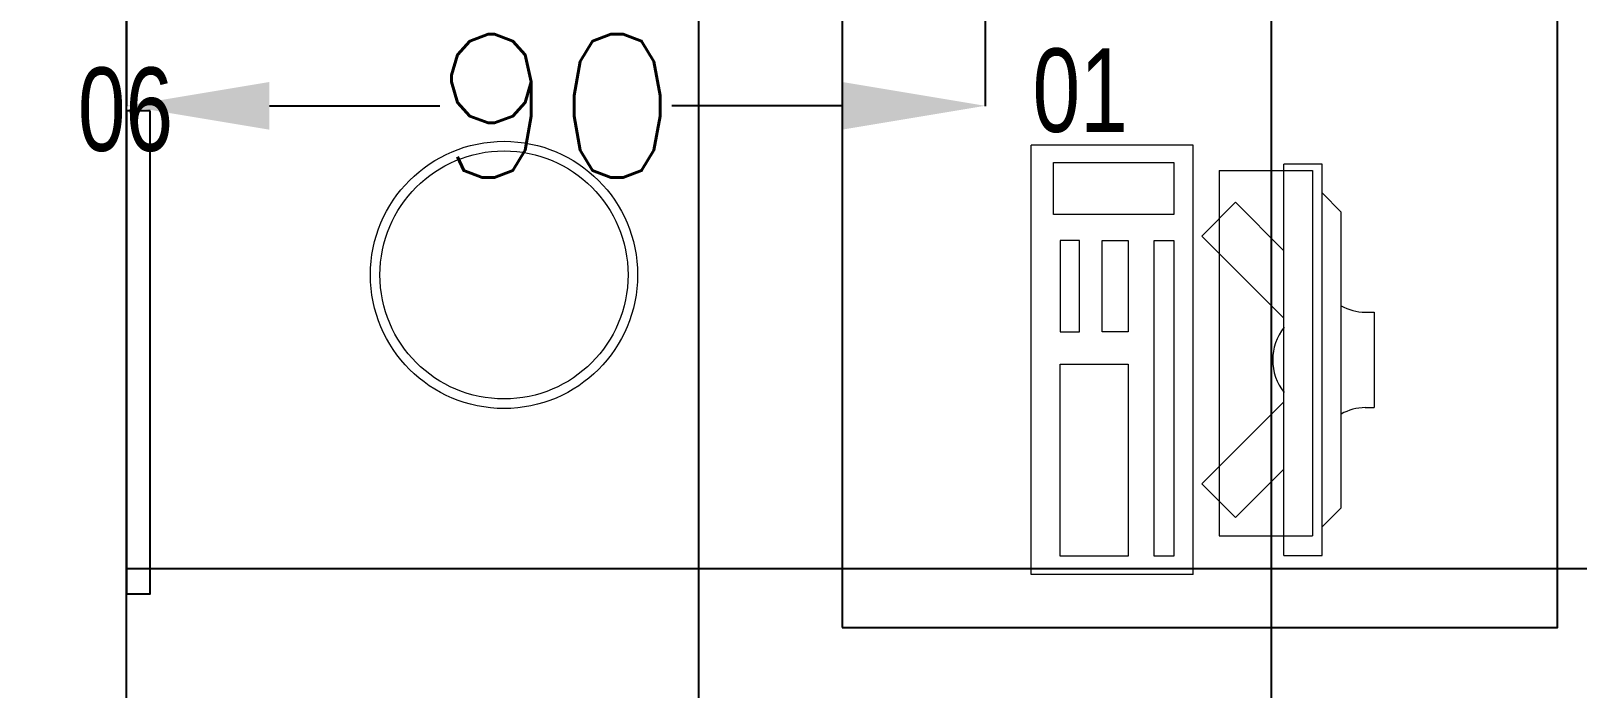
# Model space of a CAD drawing. Extents: x -12260 to 57327, y -29287 to 19916.
# Drawn here: x 44676 to 46296, y -4425 to -3737 of the extents above; entities that cross this region are included whole.
import ezdxf

# ---------------------------------------------------------------- set-up
doc = ezdxf.new("R2010")
doc.units = 0
doc.header["$LTSCALE"] = 0.25
doc.linetypes.add('DASHDOT', pattern=[25.4, 12.7, -6.35, 0, -6.35])
for name, color, linetype, lineweight in [('01-First Floor$0$72_EGR_EQP_TAG', 142, 'Continuous', 5), ('01-First Floor$0$LOADING', 253, 'Continuous', 5), ('01-First Floor$0$Walls', 251, 'Continuous', 5), ('E-DIM', 6, 'Continuous', 18), ('E-LITE-CLNG-CNDT', 6, 'DASHDOT', 35)]:
    doc.layers.add(name, color=color, linetype=linetype, lineweight=lineweight)
doc.layers.add('01-First Floor$0$FALSE CEILING', color=251, linetype='Continuous')
doc.styles.add('01-First Floor$0$X3G_ENTITY_257CFD', font='swisscl.ttf', dxfattribs={"height": 200})
doc.styles.get("Standard").update_dxf_attribs({"font": 'romans.shx'})
doc.dimstyles.get("Standard").update_dxf_attribs({"dimtxt": 150, "dimasz": 150, "dimexe": 0.18, "dimexo": 0.0625, "dimgap": 0.09, "dimtad": 0, "dimtih": 1, "dimtoh": 1, "dimdec": 0, "dimlfac": 0.1, "dimzin": 0, "dimdsep": 46, "dimtxsty": 'Standard', "dimcen": 0.09, "dimclrd": 6, "dimadec": 0, "dimazin": 0, "dimtfac": 1, "dimtdec": 0, "dimtofl": 0, "dimtmove": 0, "dimatfit": 3, "dimfxl": 1, "dimtolj": 1, "dimtzin": 0, "dimarcsym": 0})

# ---------------------------------------------------------------- blocks, each defined once
blk = doc.blocks.new('01-First Floor$0$WM00001-P')
at = {"layer": '01-First Floor$0$LOADING'}
for radius in [0.14, 0.13]:
    blk.add_circle((0, 0), radius, dxfattribs=at)
blk = doc.blocks.new('01-First Floor$0$ITCWLS1-P')
at = {"layer": '01-First Floor$0$LOADING'}
for p, q in [((-0.17, 0.45), (-0.17, 0)), ((-0.17, 0.45), (0, 0.45)), ((0, 0.45), (0, 0)), ((-0.2651, 0.43, 0), (-0.3051, 0.43, 0)), ((-0.3051, 0.43, 0), (-0.3051, 0.02, 0)), ((-0.2651, 0.43, 0), (-0.2651, 0.02, 0)), ((-0.1496, 0.4305), (-0.1291, 0.4305)), ((-0.1291, 0.4305), (-0.1291, 0.4089)), ((-0.197, 0.4094), (-0.295, 0.4094)), ((-0.295, 0.0264), (-0.295, 0.4094)), ((-0.197, 0.0264), (-0.197, 0.4094)), ((-0.3251, 0.38, 0), (-0.3051, 0.4, 0)), ((-0.3251, 0.38, 0), (-0.3251, 0.07, 0)), ((-0.3503, 0.275), (-0.3596, 0.275)), ((-0.3596, 0.175), (-0.3596, 0.275)), ((-0.3503, 0.175), (-0.3596, 0.175)), ((-0.3251, 0.07, 0), (-0.3051, 0.05, 0)), ((-0.3051, 0.02, 0), (-0.2651, 0.02, 0)), ((-0.197, 0.0264), (-0.295, 0.0264)), ((-0.17, 0), (0, 0))]:
    blk.add_line(p, q, dxfattribs=at)
at = {"layer": '01-First Floor$0$LOADING', "extrusion": (2.48281e-10, 3.18408e-10, -1)}
for p, q in [((-0.2651, 0.3395), (-0.2144, 0.3902)), ((-0.1791, 0.3548), (-0.2144, 0.3902)), ((-0.2651, 0.2688), (-0.1791, 0.3548))]:
    blk.add_line(p, q, dxfattribs=at)
at = {"layer": '01-First Floor$0$LOADING', "extrusion": (2.48281e-10, -3.18408e-10, -1)}
for p, q in [((-0.2651, 0.1812), (-0.1791, 0.0952)), ((-0.2651, 0.1105), (-0.2144, 0.0598)), ((-0.1791, 0.0952), (-0.2144, 0.0598))]:
    blk.add_line(p, q, dxfattribs=at)
at = {"layer": '01-First Floor$0$LOADING'}
for points in [[(-0.1291, 0.4089), (-0.1291, 0.1), (-0.1496, 0.1), (-0.1496, 0.4305)], [(-0.1496, 0.1), (-0.1496, 0.1), (-0.1496, 0.1), (-0.1496, 0.1), (-0.1496, 0.1), (-0.1496, 0.1), (-0.1496, 0.1), (-0.1496, 0.1), (-0.1496, 0.1)], [(-0.1496, 0.1), (-0.1496, 0.1), (-0.1496, 0.1), (-0.1496, 0.1), (-0.1496, 0.1), (-0.1496, 0.1), (-0.1496, 0.1), (-0.1496, 0.1), (-0.1496, 0.1), (-0.1496, 0.1), (-0.1496, 0.1), (-0.1496, 0.1), (-0.1496, 0.1), (-0.1496, 0.1), (-0.1496, 0.1), (-0.1496, 0.1), (-0.1496, 0.1), (-0.1496, 0.1)], [(-0.1496, 0.1), (-0.1496, 0.1), (-0.1496, 0.1), (-0.1496, 0.1), (-0.1496, 0.1), (-0.1496, 0.1), (-0.1496, 0.1), (-0.1496, 0.1), (-0.1496, 0.1), (-0.1496, 0.1)], [(-0.1496, 0.1), (-0.1496, 0.1), (-0.1496, 0.1), (-0.1496, 0.1), (-0.1496, 0.1), (-0.1496, 0.1), (-0.1496, 0.1)], [(-0.1496, 0.1), (-0.1496, 0.1), (-0.1496, 0.1), (-0.1496, 0.1), (-0.1496, 0.1), (-0.1496, 0.1), (-0.1496, 0.1), (-0.1496, 0.1), (-0.1496, 0.1), (-0.1496, 0.1)], [(-0.1496, 0.1), (-0.1496, 0.1), (-0.1496, 0.1), (-0.1496, 0.1), (-0.1496, 0.1), (-0.1496, 0.1), (-0.1496, 0.1), (-0.1496, 0.1), (-0.1496, 0.1), (-0.1496, 0.1), (-0.1496, 0.1), (-0.1496, 0.1), (-0.1496, 0.1), (-0.1496, 0.1), (-0.1496, 0.1)], [(-0.1496, 0.1), (-0.1496, 0.1), (-0.1496, 0.1), (-0.1496, 0.1), (-0.1496, 0.1), (-0.1496, 0.1), (-0.1496, 0.1), (-0.1496, 0.1), (-0.1496, 0.1), (-0.1496, 0.1)], [(-0.1496, 0.1), (-0.1496, 0.1), (-0.1496, 0.1), (-0.1496, 0.1), (-0.1496, 0.1), (-0.1496, 0.1), (-0.1496, 0.1), (-0.1496, 0.1), (-0.1496, 0.1), (-0.1496, 0.1)], [(-0.1496, 0.1), (-0.1496, 0.1), (-0.1496, 0.1), (-0.1496, 0.1), (-0.1496, 0.1), (-0.1496, 0.1), (-0.1496, 0.1), (-0.1496, 0.1), (-0.1496, 0.1), (-0.1496, 0.1), (-0.1496, 0.1), (-0.1496, 0.1), (-0.1496, 0.1), (-0.1496, 0.1), (-0.1496, 0.1), (-0.1496, 0.1), (-0.1496, 0.1), (-0.1496, 0.1), (-0.1496, 0.1), (-0.1496, 0.1), (-0.1496, 0.1), (-0.1496, 0.1), (-0.1496, 0.1), (-0.1496, 0.1), (-0.1496, 0.1), (-0.1496, 0.1), (-0.1496, 0.1), (-0.1496, 0.1), (-0.1496, 0.1), (-0.1496, 0.1), (-0.1496, 0.1), (-0.1496, 0.1), (-0.1496, 0.1), (-0.1496, 0.1), (-0.1496, 0.1), (-0.1496, 0.1), (-0.1496, 0.1), (-0.1496, 0.1), (-0.1496, 0.1), (-0.1496, 0.1), (-0.1496, 0.1), (-0.1496, 0.1), (-0.1496, 0.1), (-0.1496, 0.1), (-0.1496, 0.1), (-0.1496, 0.1), (-0.1496, 0.1), (-0.1496, 0.1), (-0.1496, 0.1), (-0.1496, 0.1), (-0.1496, 0.1), (-0.1496, 0.1), (-0.1496, 0.1), (-0.1496, 0.1)], [(-0.1496, 0.1), (-0.1496, 0.1), (-0.1496, 0.1), (-0.1496, 0.1), (-0.1496, 0.1), (-0.1496, 0.1), (-0.1496, 0.1), (-0.1496, 0.1), (-0.1496, 0.1), (-0.1496, 0.1), (-0.1496, 0.1), (-0.1496, 0.1), (-0.1496, 0.1), (-0.1496, 0.1), (-0.1496, 0.1), (-0.1496, 0.1), (-0.1496, 0.1), (-0.1496, 0.1), (-0.1496, 0.1), (-0.1496, 0.1), (-0.1496, 0.1), (-0.1496, 0.1), (-0.1496, 0.1), (-0.1496, 0.1), (-0.1496, 0.1), (-0.1496, 0.1), (-0.1496, 0.1), (-0.1496, 0.1), (-0.1496, 0.1), (-0.1496, 0.1), (-0.1496, 0.1), (-0.1496, 0.1), (-0.1496, 0.1), (-0.1496, 0.1), (-0.1496, 0.1), (-0.1496, 0.1), (-0.1496, 0.1), (-0.1496, 0.1), (-0.1496, 0.1), (-0.1496, 0.1), (-0.1496, 0.1), (-0.1496, 0.1), (-0.1496, 0.1), (-0.1496, 0.1), (-0.1496, 0.1), (-0.1496, 0.1), (-0.1496, 0.1), (-0.1496, 0.1), (-0.1496, 0.1), (-0.1496, 0.1), (-0.1496, 0.1), (-0.1496, 0.1), (-0.1496, 0.1), (-0.1496, 0.1), (-0.1496, 0.1), (-0.1496, 0.1), (-0.1496, 0.1), (-0.1496, 0.1), (-0.1496, 0.1), (-0.1496, 0.1), (-0.1496, 0.1), (-0.1496, 0.1), (-0.1496, 0.1), (-0.1496, 0.1), (-0.1496, 0.1), (-0.1496, 0.1), (-0.1496, 0.1), (-0.1496, 0.1), (-0.1496, 0.1), (-0.1496, 0.1), (-0.1496, 0.1), (-0.1496, 0.1), (-0.1496, 0.1), (-0.1496, 0.1), (-0.1496, 0.1), (-0.1496, 0.1), (-0.1496, 0.1), (-0.1496, 0.1), (-0.1496, 0.1), (-0.1496, 0.1), (-0.1496, 0.1), (-0.1496, 0.1), (-0.1496, 0.1), (-0.1496, 0.1), (-0.1496, 0.1), (-0.1496, 0.1), (-0.1496, 0.1), (-0.1496, 0.1), (-0.1496, 0.1)], [(-0.1496, 0.1), (-0.1496, 0.1), (-0.1496, 0.1), (-0.1496, 0.1), (-0.1496, 0.1), (-0.1496, 0.1), (-0.1496, 0.1), (-0.1496, 0.1), (-0.1496, 0.1), (-0.1496, 0.1), (-0.1496, 0.1), (-0.1496, 0.1)], [(-0.1496, 0.1), (-0.1496, 0.1), (-0.1496, 0.1), (-0.1496, 0.1), (-0.1496, 0.1), (-0.1496, 0.1), (-0.1496, 0.1)], [(-0.1496, 0.1), (-0.1496, 0.1), (-0.1496, 0.1), (-0.1496, 0.1), (-0.1496, 0.1), (-0.1496, 0.1), (-0.1496, 0.1), (-0.1496, 0.1), (-0.1496, 0.1), (-0.1496, 0.1), (-0.1496, 0.1), (-0.1496, 0.1), (-0.1496, 0.1), (-0.1496, 0.1), (-0.1496, 0.1), (-0.1496, 0.1), (-0.1496, 0.1)], [(-0.1496, 0.1), (-0.1496, 0.1), (-0.1496, 0.1), (-0.1496, 0.1), (-0.1496, 0.1), (-0.1496, 0.1), (-0.1496, 0.1), (-0.1496, 0.1), (-0.1496, 0.1), (-0.1496, 0.1), (-0.1496, 0.1), (-0.1496, 0.1), (-0.1496, 0.1), (-0.1496, 0.1), (-0.1496, 0.1), (-0.1496, 0.1), (-0.1496, 0.1), (-0.1496, 0.1), (-0.1496, 0.1), (-0.1496, 0.1), (-0.1496, 0.1), (-0.1496, 0.1), (-0.1496, 0.1), (-0.1496, 0.1), (-0.1496, 0.1), (-0.1496, 0.1), (-0.1496, 0.1), (-0.1496, 0.1), (-0.1496, 0.1), (-0.1496, 0.1), (-0.1496, 0.1), (-0.1496, 0.1), (-0.1496, 0.1), (-0.1496, 0.1), (-0.1496, 0.1), (-0.1496, 0.1), (-0.1496, 0.1), (-0.1496, 0.1), (-0.1496, 0.1), (-0.1496, 0.1), (-0.1496, 0.1), (-0.1496, 0.1), (-0.1496, 0.1), (-0.1496, 0.1), (-0.1496, 0.1), (-0.1496, 0.1), (-0.1496, 0.1), (-0.1496, 0.1), (-0.1496, 0.1), (-0.1496, 0.1), (-0.1496, 0.1), (-0.1496, 0.1), (-0.1496, 0.1), (-0.1496, 0.1), (-0.1496, 0.1), (-0.1496, 0.1), (-0.1496, 0.1), (-0.1496, 0.1), (-0.1496, 0.1), (-0.1496, 0.1), (-0.1496, 0.1), (-0.1496, 0.1), (-0.1496, 0.1), (-0.1496, 0.1), (-0.1496, 0.1), (-0.1496, 0.1), (-0.1496, 0.1), (-0.1496, 0.1), (-0.1496, 0.1), (-0.1496, 0.1), (-0.1496, 0.1), (-0.1496, 0.1), (-0.1496, 0.1), (-0.1496, 0.1), (-0.1496, 0.1), (-0.1496, 0.1), (-0.1496, 0.1), (-0.1496, 0.1), (-0.1496, 0.1), (-0.1496, 0.1), (-0.1496, 0.1), (-0.1496, 0.1), (-0.1496, 0.1), (-0.1496, 0.1), (-0.1496, 0.1), (-0.1496, 0.1), (-0.1496, 0.1), (-0.1496, 0.1), (-0.1496, 0.1), (-0.1496, 0.1), (-0.1496, 0.1), (-0.1496, 0.1), (-0.1496, 0.1), (-0.1496, 0.1), (-0.1496, 0.1), (-0.1496, 0.1), (-0.1496, 0.1), (-0.1496, 0.1), (-0.1496, 0.1), (-0.1496, 0.1), (-0.1496, 0.1), (-0.1496, 0.1), (-0.1496, 0.1), (-0.1496, 0.1), (-0.1496, 0.1), (-0.1496, 0.1), (-0.1496, 0.1), (-0.1496, 0.1), (-0.1496, 0.1), (-0.1496, 0.1), (-0.1496, 0.1)], [(-0.1496, 0.1), (-0.1496, 0.1), (-0.1496, 0.1), (-0.1496, 0.1), (-0.1496, 0.1), (-0.1496, 0.1), (-0.1496, 0.1), (-0.1496, 0.1)]]:
    blk.add_lwpolyline(points, dxfattribs=at)
for points in [[(-0.1019, 0.4305), (-0.0304, 0.4305), (-0.0304, 0.2294), (-0.1019, 0.2294)], [(-0.1019, 0.1954), (-0.0747, 0.1954), (-0.0747, 0.1), (-0.1019, 0.1)], [(-0.0304, 0.1954), (-0.0508, 0.1954), (-0.0508, 0.1), (-0.0304, 0.1)], [(-0.1496, 0.1), (-0.1496, 0.1), (-0.1496, 0.1), (-0.1496, 0.1), (-0.1496, 0.1), (-0.1496, 0.1), (-0.1496, 0.1), (-0.1496, 0.1), (-0.1496, 0.1), (-0.1496, 0.1), (-0.1496, 0.1), (-0.1496, 0.1), (-0.1496, 0.1), (-0.1496, 0.1), (-0.1496, 0.1), (-0.1496, 0.1), (-0.1496, 0.1), (-0.1496, 0.1), (-0.1496, 0.1), (-0.1496, 0.1), (-0.1496, 0.1), (-0.1496, 0.1), (-0.1496, 0.1), (-0.1496, 0.1), (-0.1496, 0.1), (-0.1496, 0.1), (-0.1496, 0.1), (-0.1496, 0.1), (-0.1496, 0.1), (-0.1496, 0.1), (-0.1496, 0.1), (-0.1496, 0.1), (-0.1496, 0.1), (-0.1496, 0.1), (-0.1496, 0.1), (-0.1496, 0.1), (-0.1496, 0.1), (-0.1496, 0.1), (-0.1496, 0.1), (-0.1496, 0.1), (-0.1496, 0.1), (-0.1496, 0.1), (-0.1496, 0.1), (-0.1496, 0.1), (-0.1496, 0.1), (-0.1496, 0.1), (-0.1496, 0.1), (-0.1496, 0.1), (-0.1496, 0.1), (-0.1496, 0.1), (-0.1496, 0.1), (-0.1496, 0.1), (-0.1496, 0.1), (-0.1496, 0.1), (-0.1496, 0.1), (-0.1496, 0.1), (-0.1496, 0.1), (-0.1496, 0.1), (-0.1496, 0.1), (-0.1496, 0.1), (-0.1496, 0.1), (-0.1496, 0.1), (-0.1496, 0.1), (-0.1496, 0.1), (-0.1496, 0.1), (-0.1496, 0.1), (-0.1496, 0.1), (-0.1496, 0.1), (-0.1496, 0.1), (-0.1496, 0.1), (-0.1496, 0.1), (-0.1496, 0.1), (-0.1496, 0.1), (-0.1496, 0.1), (-0.1496, 0.1), (-0.1496, 0.1), (-0.1496, 0.1), (-0.1496, 0.1), (-0.1496, 0.1), (-0.1496, 0.1), (-0.1496, 0.1), (-0.1496, 0.1), (-0.1496, 0.1), (-0.1496, 0.1), (-0.1496, 0.1), (-0.1496, 0.1), (-0.1496, 0.1), (-0.1496, 0.1), (-0.1496, 0.1), (-0.1496, 0.1), (-0.1496, 0.1), (-0.1496, 0.1), (-0.1496, 0.1), (-0.1496, 0.1), (-0.1496, 0.1), (-0.1496, 0.1), (-0.1496, 0.1), (-0.1496, 0.1), (-0.1496, 0.1), (-0.1496, 0.1), (-0.1496, 0.1), (-0.1496, 0.1), (-0.1496, 0.1), (-0.1496, 0.1), (-0.1496, 0.1), (-0.1496, 0.1), (-0.1496, 0.1), (-0.1496, 0.1), (-0.1496, 0.1), (-0.1496, 0.1), (-0.1496, 0.1), (-0.1496, 0.1), (-0.1496, 0.1), (-0.1496, 0.1), (-0.1496, 0.1), (-0.1496, 0.1), (-0.1496, 0.1), (-0.1496, 0.1), (-0.1496, 0.1), (-0.1496, 0.1), (-0.1496, 0.1), (-0.1496, 0.1), (-0.1496, 0.1), (-0.1496, 0.1), (-0.1496, 0.1), (-0.1496, 0.1), (-0.1496, 0.1), (-0.1496, 0.1), (-0.1496, 0.1), (-0.1496, 0.1), (-0.1496, 0.1), (-0.1496, 0.1), (-0.1496, 0.1), (-0.1496, 0.1), (-0.1496, 0.1), (-0.1496, 0.1), (-0.1496, 0.1), (-0.1496, 0.1), (-0.1496, 0.1), (-0.1496, 0.1), (-0.1496, 0.1), (-0.1496, 0.1), (-0.1496, 0.1), (-0.1496, 0.1), (-0.1496, 0.1), (-0.1496, 0.1), (-0.1496, 0.1), (-0.1496, 0.1), (-0.1496, 0.1), (-0.1496, 0.1), (-0.1496, 0.1), (-0.1496, 0.1), (-0.1496, 0.1), (-0.1496, 0.1), (-0.1496, 0.1), (-0.1496, 0.1), (-0.1496, 0.1), (-0.1496, 0.1), (-0.1496, 0.1), (-0.1496, 0.1), (-0.1496, 0.1), (-0.1496, 0.1), (-0.1496, 0.1), (-0.1496, 0.1), (-0.1496, 0.1), (-0.1496, 0.1), (-0.1496, 0.1), (-0.1496, 0.1), (-0.1496, 0.1), (-0.1496, 0.1), (-0.1496, 0.1), (-0.1496, 0.1), (-0.1496, 0.1), (-0.1496, 0.1), (-0.1496, 0.1), (-0.1496, 0.1), (-0.1496, 0.1), (-0.1496, 0.1), (-0.1496, 0.1), (-0.1496, 0.1), (-0.1496, 0.1), (-0.1496, 0.1), (-0.1496, 0.1), (-0.1496, 0.1), (-0.1496, 0.1), (-0.1496, 0.1), (-0.1496, 0.1), (-0.1496, 0.1), (-0.1496, 0.1), (-0.1496, 0.1), (-0.1496, 0.1), (-0.1496, 0.1), (-0.1496, 0.1), (-0.1496, 0.1), (-0.1496, 0.1), (-0.1496, 0.1), (-0.1496, 0.1), (-0.1496, 0.1), (-0.1496, 0.1), (-0.1496, 0.1), (-0.1496, 0.1), (-0.1496, 0.1), (-0.1496, 0.1), (-0.1496, 0.1), (-0.1496, 0.1), (-0.1496, 0.1), (-0.1496, 0.1), (-0.1496, 0.1), (-0.1496, 0.1), (-0.1496, 0.1), (-0.1496, 0.1), (-0.1496, 0.1), (-0.1496, 0.1), (-0.1496, 0.1), (-0.1496, 0.1), (-0.1496, 0.1), (-0.1496, 0.1), (-0.1496, 0.1), (-0.1496, 0.1), (-0.1496, 0.1), (-0.1496, 0.1), (-0.1496, 0.1), (-0.1496, 0.1), (-0.1496, 0.1), (-0.1496, 0.1), (-0.1496, 0.1), (-0.1496, 0.1), (-0.1496, 0.1), (-0.1496, 0.1), (-0.1496, 0.1), (-0.1496, 0.1), (-0.1496, 0.1), (-0.1496, 0.1), (-0.1496, 0.1), (-0.1496, 0.1), (-0.1496, 0.1), (-0.1496, 0.1), (-0.1496, 0.1), (-0.1496, 0.1), (-0.1496, 0.1), (-0.1496, 0.1), (-0.1496, 0.1), (-0.1496, 0.1), (-0.1496, 0.1), (-0.1496, 0.1), (-0.1496, 0.1), (-0.1496, 0.1), (-0.1496, 0.1), (-0.1496, 0.1), (-0.1496, 0.1), (-0.1496, 0.1), (-0.1496, 0.1), (-0.1496, 0.1), (-0.1496, 0.1), (-0.1496, 0.1), (-0.1496, 0.1), (-0.1496, 0.1), (-0.1496, 0.1), (-0.1496, 0.1), (-0.1496, 0.1), (-0.1496, 0.1), (-0.1496, 0.1), (-0.1496, 0.1), (-0.1496, 0.1), (-0.1496, 0.1), (-0.1496, 0.1), (-0.1496, 0.1), (-0.1496, 0.1), (-0.1496, 0.1), (-0.1496, 0.1), (-0.1496, 0.1), (-0.1496, 0.1), (-0.1496, 0.1), (-0.1496, 0.1), (-0.1496, 0.1), (-0.1496, 0.1), (-0.1496, 0.1)], [(-0.1496, 0.1), (-0.1496, 0.1), (-0.1496, 0.1), (-0.1496, 0.1), (-0.1496, 0.1), (-0.1496, 0.1), (-0.1496, 0.1), (-0.1496, 0.1), (-0.1496, 0.1), (-0.1496, 0.1), (-0.1496, 0.1), (-0.1496, 0.1), (-0.1496, 0.1), (-0.1496, 0.1), (-0.1496, 0.1), (-0.1496, 0.1), (-0.1496, 0.1), (-0.1496, 0.1), (-0.1496, 0.1), (-0.1496, 0.1), (-0.1496, 0.1), (-0.1496, 0.1), (-0.1496, 0.1), (-0.1496, 0.1), (-0.1496, 0.1), (-0.1496, 0.1), (-0.1496, 0.1), (-0.1496, 0.1), (-0.1496, 0.1), (-0.1496, 0.1), (-0.1496, 0.1), (-0.1496, 0.1), (-0.1496, 0.1), (-0.1496, 0.1), (-0.1496, 0.1), (-0.1496, 0.1), (-0.1496, 0.1), (-0.1496, 0.1), (-0.1496, 0.1), (-0.1496, 0.1), (-0.1496, 0.1), (-0.1496, 0.1), (-0.1496, 0.1), (-0.1496, 0.1), (-0.1496, 0.1), (-0.1496, 0.1), (-0.1496, 0.1), (-0.1496, 0.1), (-0.1496, 0.1), (-0.1496, 0.1), (-0.1496, 0.1), (-0.1496, 0.1), (-0.1496, 0.1), (-0.1496, 0.1), (-0.1496, 0.1), (-0.1496, 0.1), (-0.1496, 0.1), (-0.1496, 0.1), (-0.1496, 0.1), (-0.1496, 0.1), (-0.1496, 0.1), (-0.1496, 0.1), (-0.1496, 0.1), (-0.1496, 0.1), (-0.1496, 0.1), (-0.1496, 0.1), (-0.1496, 0.1), (-0.1496, 0.1), (-0.1496, 0.1), (-0.1496, 0.1), (-0.1496, 0.1), (-0.1496, 0.1), (-0.1496, 0.1), (-0.1496, 0.1), (-0.1496, 0.1), (-0.1496, 0.1), (-0.1496, 0.1), (-0.1496, 0.1), (-0.1496, 0.1), (-0.1496, 0.1), (-0.1496, 0.1), (-0.1496, 0.1), (-0.1496, 0.1), (-0.1496, 0.1), (-0.1496, 0.1), (-0.1496, 0.1), (-0.1496, 0.1), (-0.1496, 0.1), (-0.1496, 0.1), (-0.1496, 0.1), (-0.1496, 0.1), (-0.1496, 0.1), (-0.1496, 0.1), (-0.1496, 0.1), (-0.1496, 0.1), (-0.1496, 0.1), (-0.1496, 0.1), (-0.1496, 0.1), (-0.1496, 0.1), (-0.1496, 0.1), (-0.1496, 0.1), (-0.1496, 0.1), (-0.1496, 0.1), (-0.1496, 0.1), (-0.1496, 0.1), (-0.1496, 0.1), (-0.1496, 0.1), (-0.1496, 0.1), (-0.1496, 0.1), (-0.1496, 0.1), (-0.1496, 0.1), (-0.1496, 0.1), (-0.1496, 0.1), (-0.1496, 0.1), (-0.1496, 0.1), (-0.1496, 0.1), (-0.1496, 0.1), (-0.1496, 0.1), (-0.1496, 0.1), (-0.1496, 0.1), (-0.1496, 0.1), (-0.1496, 0.1), (-0.1496, 0.1), (-0.1496, 0.1), (-0.1496, 0.1), (-0.1496, 0.1), (-0.1496, 0.1), (-0.1496, 0.1), (-0.1496, 0.1), (-0.1496, 0.1), (-0.1496, 0.1), (-0.1496, 0.1), (-0.1496, 0.1), (-0.1496, 0.1), (-0.1496, 0.1), (-0.1496, 0.1), (-0.1496, 0.1), (-0.1496, 0.1), (-0.1496, 0.1), (-0.1496, 0.1), (-0.1496, 0.1), (-0.1496, 0.1), (-0.1496, 0.1), (-0.1496, 0.1), (-0.1496, 0.1), (-0.1496, 0.1), (-0.1496, 0.1), (-0.1496, 0.1), (-0.1496, 0.1), (-0.1496, 0.1), (-0.1496, 0.1), (-0.1496, 0.1), (-0.1496, 0.1), (-0.1496, 0.1), (-0.1496, 0.1), (-0.1496, 0.1), (-0.1496, 0.1), (-0.1496, 0.1), (-0.1496, 0.1), (-0.1496, 0.1), (-0.1496, 0.1), (-0.1496, 0.1), (-0.1496, 0.1), (-0.1496, 0.1), (-0.1496, 0.1), (-0.1496, 0.1), (-0.1496, 0.1), (-0.1496, 0.1), (-0.1496, 0.1), (-0.1496, 0.1), (-0.1496, 0.1), (-0.1496, 0.1), (-0.1496, 0.1), (-0.1496, 0.1), (-0.1496, 0.1), (-0.1496, 0.1), (-0.1496, 0.1), (-0.1496, 0.1), (-0.1496, 0.1), (-0.1496, 0.1), (-0.1496, 0.1), (-0.1496, 0.1), (-0.1496, 0.1), (-0.1496, 0.1), (-0.1496, 0.1), (-0.1496, 0.1), (-0.1496, 0.1), (-0.1496, 0.1), (-0.1496, 0.1), (-0.1496, 0.1), (-0.1496, 0.1), (-0.1496, 0.1), (-0.1496, 0.1), (-0.1496, 0.1), (-0.1496, 0.1), (-0.1496, 0.1), (-0.1496, 0.1), (-0.1496, 0.1), (-0.1496, 0.1), (-0.1496, 0.1), (-0.1496, 0.1), (-0.1496, 0.1), (-0.1496, 0.1), (-0.1496, 0.1), (-0.1496, 0.1), (-0.1496, 0.1), (-0.1496, 0.1), (-0.1496, 0.1), (-0.1496, 0.1), (-0.1496, 0.1), (-0.1496, 0.1), (-0.1496, 0.1), (-0.1496, 0.1), (-0.1496, 0.1)], [(-0.1496, 0.1), (-0.1496, 0.1), (-0.1496, 0.1), (-0.1496, 0.1), (-0.1496, 0.1), (-0.1496, 0.1), (-0.1496, 0.1), (-0.1496, 0.1), (-0.1496, 0.1), (-0.1496, 0.1), (-0.1496, 0.1), (-0.1496, 0.1), (-0.1496, 0.1), (-0.1496, 0.1), (-0.1496, 0.1), (-0.1496, 0.1), (-0.1496, 0.1), (-0.1496, 0.1), (-0.1496, 0.1), (-0.1496, 0.1), (-0.1496, 0.1), (-0.1496, 0.1), (-0.1496, 0.1), (-0.1496, 0.1), (-0.1496, 0.1), (-0.1496, 0.1), (-0.1496, 0.1), (-0.1496, 0.1), (-0.1496, 0.1), (-0.1496, 0.1), (-0.1496, 0.1), (-0.1496, 0.1), (-0.1496, 0.1), (-0.1496, 0.1), (-0.1496, 0.1), (-0.1496, 0.1), (-0.1496, 0.1), (-0.1496, 0.1), (-0.1496, 0.1), (-0.1496, 0.1), (-0.1496, 0.1), (-0.1496, 0.1), (-0.1496, 0.1), (-0.1496, 0.1), (-0.1496, 0.1), (-0.1496, 0.1), (-0.1496, 0.1), (-0.1496, 0.1), (-0.1496, 0.1), (-0.1496, 0.1), (-0.1496, 0.1), (-0.1496, 0.1), (-0.1496, 0.1), (-0.1496, 0.1), (-0.1496, 0.1), (-0.1496, 0.1), (-0.1496, 0.1), (-0.1496, 0.1), (-0.1496, 0.1), (-0.1496, 0.1), (-0.1496, 0.1), (-0.1496, 0.1), (-0.1496, 0.1), (-0.1496, 0.1), (-0.1496, 0.1), (-0.1496, 0.1), (-0.1496, 0.1), (-0.1496, 0.1), (-0.1496, 0.1), (-0.1496, 0.1), (-0.1496, 0.1), (-0.1496, 0.1), (-0.1496, 0.1), (-0.1496, 0.1), (-0.1496, 0.1), (-0.1496, 0.1), (-0.1496, 0.1), (-0.1496, 0.1), (-0.1496, 0.1), (-0.1496, 0.1), (-0.1496, 0.1), (-0.1496, 0.1), (-0.1496, 0.1), (-0.1496, 0.1), (-0.1496, 0.1), (-0.1496, 0.1), (-0.1496, 0.1), (-0.1496, 0.1), (-0.1496, 0.1), (-0.1496, 0.1), (-0.1496, 0.1), (-0.1496, 0.1), (-0.1496, 0.1), (-0.1496, 0.1), (-0.1496, 0.1), (-0.1496, 0.1), (-0.1496, 0.1), (-0.1496, 0.1), (-0.1496, 0.1), (-0.1496, 0.1), (-0.1496, 0.1), (-0.1496, 0.1), (-0.1496, 0.1), (-0.1496, 0.1), (-0.1496, 0.1), (-0.1496, 0.1), (-0.1496, 0.1), (-0.1496, 0.1), (-0.1496, 0.1), (-0.1496, 0.1), (-0.1496, 0.1), (-0.1496, 0.1), (-0.1496, 0.1), (-0.1496, 0.1), (-0.1496, 0.1), (-0.1496, 0.1), (-0.1496, 0.1), (-0.1496, 0.1), (-0.1496, 0.1), (-0.1496, 0.1), (-0.1496, 0.1), (-0.1496, 0.1), (-0.1496, 0.1), (-0.1496, 0.1), (-0.1496, 0.1), (-0.1496, 0.1), (-0.1496, 0.1), (-0.1496, 0.1), (-0.1496, 0.1), (-0.1496, 0.1), (-0.1496, 0.1), (-0.1496, 0.1), (-0.1496, 0.1), (-0.1496, 0.1), (-0.1496, 0.1), (-0.1496, 0.1), (-0.1496, 0.1), (-0.1496, 0.1), (-0.1496, 0.1), (-0.1496, 0.1), (-0.1496, 0.1), (-0.1496, 0.1), (-0.1496, 0.1), (-0.1496, 0.1), (-0.1496, 0.1), (-0.1496, 0.1), (-0.1496, 0.1), (-0.1496, 0.1), (-0.1496, 0.1), (-0.1496, 0.1), (-0.1496, 0.1), (-0.1496, 0.1), (-0.1496, 0.1), (-0.1496, 0.1), (-0.1496, 0.1), (-0.1496, 0.1), (-0.1496, 0.1), (-0.1496, 0.1), (-0.1496, 0.1), (-0.1496, 0.1), (-0.1496, 0.1), (-0.1496, 0.1), (-0.1496, 0.1), (-0.1496, 0.1), (-0.1496, 0.1), (-0.1496, 0.1), (-0.1496, 0.1), (-0.1496, 0.1), (-0.1496, 0.1), (-0.1496, 0.1), (-0.1496, 0.1), (-0.1496, 0.1), (-0.1496, 0.1), (-0.1496, 0.1), (-0.1496, 0.1), (-0.1496, 0.1), (-0.1496, 0.1), (-0.1496, 0.1), (-0.1496, 0.1), (-0.1496, 0.1), (-0.1496, 0.1), (-0.1496, 0.1), (-0.1496, 0.1), (-0.1496, 0.1), (-0.1496, 0.1), (-0.1496, 0.1), (-0.1496, 0.1), (-0.1496, 0.1), (-0.1496, 0.1), (-0.1496, 0.1), (-0.1496, 0.1), (-0.1496, 0.1), (-0.1496, 0.1), (-0.1496, 0.1), (-0.1496, 0.1), (-0.1496, 0.1), (-0.1496, 0.1), (-0.1496, 0.1), (-0.1496, 0.1), (-0.1496, 0.1), (-0.1496, 0.1), (-0.1496, 0.1), (-0.1496, 0.1), (-0.1496, 0.1), (-0.1496, 0.1), (-0.1496, 0.1), (-0.1496, 0.1), (-0.1496, 0.1), (-0.1496, 0.1), (-0.1496, 0.1), (-0.1496, 0.1), (-0.1496, 0.1), (-0.1496, 0.1), (-0.1496, 0.1), (-0.1496, 0.1), (-0.1496, 0.1), (-0.1496, 0.1), (-0.1496, 0.1), (-0.1496, 0.1)], [(-0.1496, 0.0727), (-0.0236, 0.0727), (-0.0236, 0.0182), (-0.1496, 0.0182)]]:
    blk.add_lwpolyline(points, close=True, dxfattribs=at)
for centre, radius, start, end in [((-0.3503, 0.325), 0.05, 270, 300.3093), ((-0.3089, 0.225), 0.0556, 321.9431, 38.0569), ((-0.3503, 0.125), 0.05, 59.6907, 90)]:
    blk.add_arc(centre, radius, start, end, dxfattribs=at)
blk = doc.blocks.new('01-First Floor')
at = {"layer": '01-First Floor$0$FALSE CEILING', "linetype": 'Continuous'}
for p, q in [((45376, -6100), (45376, -2810)), ((45976, -6100), (45976, -2810)), ((44776, -4300), (48976, -4300))]:
    blk.add_line(p, q, dxfattribs=at)
at = {"layer": '01-First Floor$0$FALSE CEILING'}
blk.add_lwpolyline([(44776, -2810), (48976, -2810), (48976, -6100), (44776, -6100)], close=True, dxfattribs=at)
at = {"layer": '01-First Floor$0$FALSE CEILING', "elevation": -0.1}
blk.add_lwpolyline([(45526, -4361.9), (46276, -4361.9), (46276, -2861.9), (45526, -2861.9)], close=True, dxfattribs=at)
blk.add_lwpolyline([(44801, -3820.5), (44776, -3820.5), (44776, -4326.5), (44801, -4326.5), (44801, -3820.5)], dxfattribs=at)
at = {"layer": '01-First Floor$0$LOADING', "elevation": -0.1}
blk.add_lwpolyline([(45526, -4361.9), (46276, -4361.9), (46276, -2861.9), (45526, -2861.9)], close=True, dxfattribs=at)
blk.add_lwpolyline([(44801, -3820.5), (44776, -3820.5), (44776, -4326.5), (44801, -4326.5), (44801, -3820.5)], dxfattribs=at)
at = {"layer": '01-First Floor$0$Walls'}
blk.add_line((44776, -2810), (44776, -4480), dxfattribs=at)
at = {"layer": '01-First Floor$0$LOADING', "extrusion": (2.25644e-18, -2.24019e-05, -1), "xscale": -1000, "yscale": 1000, "zscale": 1000, "rotation": 90}
blk.add_blockref('01-First Floor$0$WM00001-P', (-45171.8, -3992.4, 0.2), dxfattribs=at)
at = {"layer": '01-First Floor$0$LOADING', "extrusion": (-8.01373e-06, -1.9399e-16, 1), "xscale": 1000.000000000013, "yscale": 1000.000000000013, "zscale": 1000.000000000013, "rotation": 180}
blk.add_blockref('01-First Floor$0$ITCWLS1-P', (45724.1, -3856.5, -0.5), dxfattribs=at)
at = {"layer": '01-First Floor$0$72_EGR_EQP_TAG', "char_height": 87.47, "attachment_point": 2, "style": '01-First Floor$0$X3G_ENTITY_257CFD'}
for s, insert in [('01', (45775.6, -3755.1, -0.1)), ('06', (44775.1, -3775, -0.1))]:
    blk.add_mtext(s, dxfattribs=dict(at, insert=insert))
blk = doc.blocks.new('*D177')
at = {"layer": 'Defpoints', "color": 0}
for p in [(42196.4, -1810), (43776, -4420), (44573.2, -4420)]:
    blk.add_point(p, dxfattribs=at)
at = {"layer": 'E-DIM', "color": 0, "lineweight": -2, "transparency": 16777216}
for p, q in [((42196.5, -1810), (44573.4, -1810)), ((43776, -4420), (44573.4, -4420))]:
    blk.add_line(p, q, dxfattribs=at)
at = {"layer": 'E-DIM', "color": 6, "lineweight": -2, "transparency": 16777216}
for p, q in [((44573.2, -1960), (44573.2, -3039.9)), ((44573.2, -4270), (44573.2, -3190.1))]:
    blk.add_line(p, q, dxfattribs=at)
at = {"layer": 'E-DIM', "color": 6, "transparency": 16777216}
for points in [[(44548.2, -1960), (44598.2, -1960), (44573.2, -1810)], [(44548.2, -4270), (44598.2, -4270), (44573.2, -4420)]]:
    blk.add_solid(points, dxfattribs=at)
at = {"layer": 'E-DIM', "color": 7, "transparency": 16777216, "insert": (44573.2, -3115), "char_height": 150, "attachment_point": 5}
blk.add_mtext('\\A1;261', dxfattribs=at)
blk = doc.blocks.new('*D181')
at = {"layer": 'Defpoints', "color": 0}
for p in [(44776, -2810), (45676, -3400.1, 0), (44776, -3815.2)]:
    blk.add_point(p, dxfattribs=at)
at = {"layer": 'E-DIM', "color": 0, "lineweight": -2, "transparency": 16777216}
for p, q in [((44776, -2810.1), (44776, -3815.4)), ((45676, -3400.2), (45676, -3815.4))]:
    blk.add_line(p, q, dxfattribs=at)
at = {"layer": 'E-DIM', "color": 6, "lineweight": -2, "transparency": 16777216}
for p, q in [((44926, -3815.2), (45104.5, -3815.2)), ((45526, -3815.2), (45347.5, -3815.2))]:
    blk.add_line(p, q, dxfattribs=at)
at = {"layer": 'E-DIM', "color": 6, "transparency": 16777216}
for points in [[(44926, -3790.2), (44926, -3840.2), (44776, -3815.2)], [(45526, -3790.2), (45526, -3840.2), (45676, -3815.2)]]:
    blk.add_solid(points, dxfattribs=at)
at = {"layer": 'E-DIM', "color": 7, "transparency": 16777216, "insert": (45226, -3815.2), "char_height": 150, "attachment_point": 5}
blk.add_mtext('\\A1;90', dxfattribs=at)

msp = doc.modelspace()

# ---------------------------------------------------------------- block references
at = {"layer": 'E-LITE-CLNG-CNDT'}
msp.add_blockref('01-First Floor', (0, 0), dxfattribs=at)

# ---------------------------------------------------------------- dimensions: what is measured, and where the dimension line sits
at = {"layer": 'E-DIM'}
dim = msp.add_linear_dim(base=(44573.2, -4420), p1=(42196.4, -1810), p2=(43776, -4420), angle=90, dimstyle='Standard', override={"dimclrt": 7}, dxfattribs=at)
dim.commit()
dim.dimension.update_dxf_attribs({"geometry": '*D177', "text_midpoint": (44573.2, -3115)})
dim = msp.add_linear_dim(base=(44776, -3815.2), p1=(45676, -3400.1, 0), p2=(44776, -2810), dimstyle='Standard', override={"dimclrt": 7}, dxfattribs=at)
dim.commit()
dim.dimension.update_dxf_attribs({"geometry": '*D181', "text_midpoint": (45226, -3815.2)})

doc.saveas('drawing.dxf')
